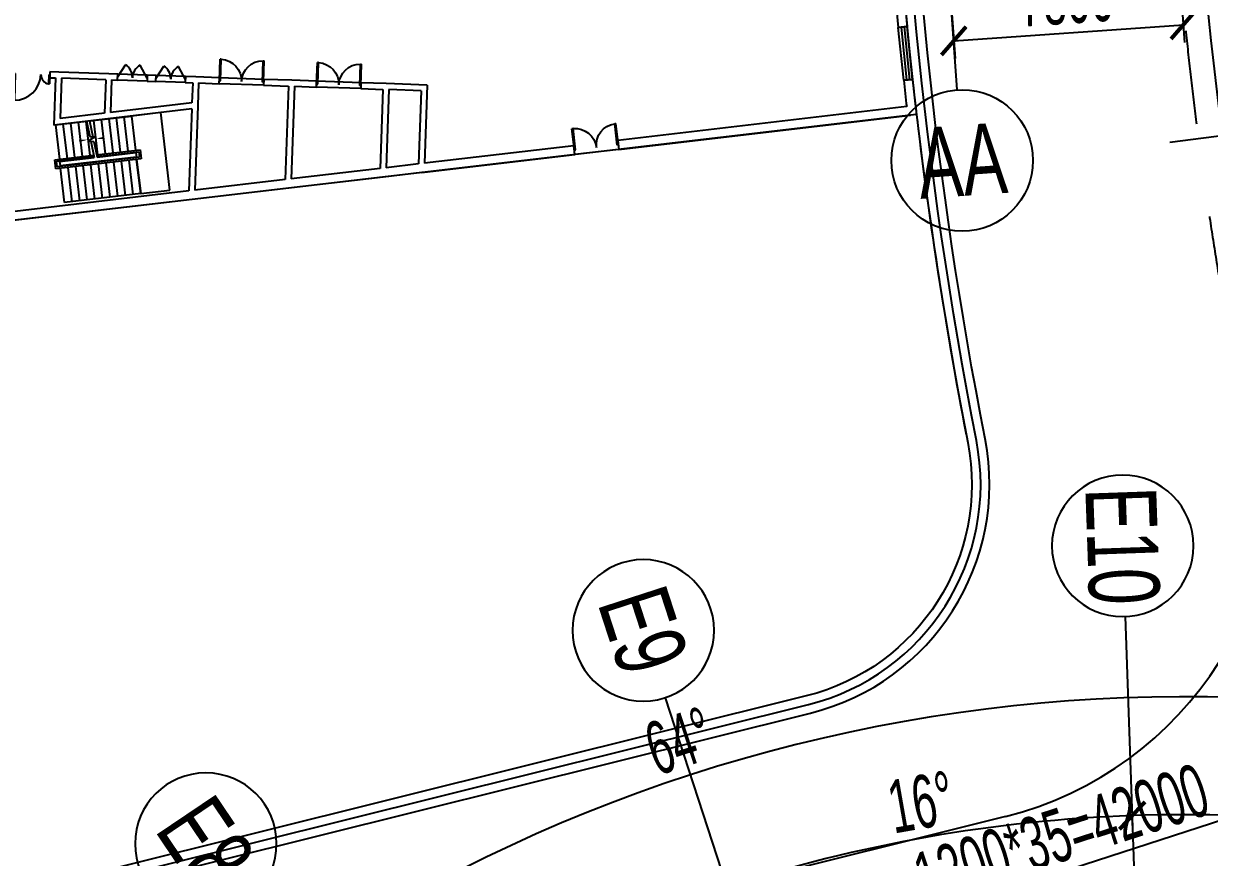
# Model space of a CAD drawing. Extents: x 1962160 to 37842216, y -162679 to 2997677.
# Drawn here: x 37436209 to 37476393, y 2714395 to 2742666 of the extents above; entities that cross this region are included whole.
import ezdxf
from ezdxf.enums import TextEntityAlignment as Align

# ---------------------------------------------------------------- set-up
doc = ezdxf.new("R2010")
doc.units = 0
doc.header["$LTSCALE"] = 1000
doc.linetypes.add('CENTER', pattern=[2, 1.25, -0.25, 0.25, -0.25])
doc.linetypes.add('CENTER2', pattern=[28.575, 19.05, -3.175, 3.175, -3.175])
doc.layers.get('0').update_dxf_attribs({"color": 8})
doc.layers.get('Defpoints').update_dxf_attribs({"color": 8})
for name, color, linetype in [('#标注', 8, 'Continuous'), ('#轴线', 8, 'CENTER2'), ('1-WIN-1', 8, 'Continuous'), ('A-FLOR', 8, 'Continuous'), ('A-GRID', 8, 'CENTER'), ('A-HATH', 8, 'Continuous'), ('DIM', 8, 'Continuous'), ('G-ACCS', 8, 'Continuous'), ('周边建筑', 8, 'Continuous')]:
    doc.layers.add(name, color=color, linetype=linetype)
doc.layers.add('A-X-CHEK', color=8, linetype='Continuous', plot=False)
doc.styles.add('#文字', font='jrs.shx', dxfattribs={"width": 0.7, "bigfont": 'hztxt.shx'})
doc.styles.add('JHZX', font='jrs.shx', dxfattribs={"width": 0.6, "bigfont": 'jhz.shx'})
doc.dimstyles.new('JZBZ-600', dxfattribs={"dimscale": 600, "dimtxt": 3, "dimasz": 1.5, "dimexe": 1, "dimexo": 1, "dimgap": 0.5, "dimtad": 1, "dimdec": 0, "dimdsep": 46, "dimtxsty": 'JHZX', "dimblk1": 'ARCHTICK', "dimblk2": 'ARCHTICK', "dimsah": 1, "dimcen": 0, "dimclrd": 1, "dimclre": 1, "dimclrt": 2, "dimadec": 1, "dimazin": 2, "dimtfac": 1, "dimtdec": 0, "dimtix": 1, "dimtmove": 0, "dimatfit": 3, "dimfxl": 1, "dimtolj": 1, "dimlwd": -1, "dimlwe": -1, "dimarcsym": 1})

# ---------------------------------------------------------------- blocks, each defined once
blk = doc.blocks.new('排水沟区域')
at = {"layer": 'A-HATH'}
h = blk.add_hatch(dxfattribs=at)
h.set_pattern_fill('ANSI37', color=256, scale=100)
h.set_pattern_definition([(45, (0, 0), (-112.2532015, 112.2532015), []), (135, (0, 0), (-112.2532015, -112.2532015), [])])
edge = h.paths.add_edge_path()
edge.add_arc((35513750, 2884299), 9000, -72, 12.0012, ccw=False)
edge.add_line((35516531, 2875739), (35487057, 2866162))
edge.add_arc((35496265, 2837821), 29800, 108, 138.2396)
edge.add_line((35474036, 2857668), (35473768, 2857893))
edge.add_arc((35496265, 2837821), 30150, 108, 138.26, ccw=False)
edge.add_line((35486948, 2866495), (35516423, 2876072))
edge.add_arc((35513750, 2884299), 8650, 288, 371.9)
edge.add_line((35522214, 2886082), (35522554, 2886170))
blk = doc.blocks.new('A$C58e34137')
at = {"layer": 'A-X-CHEK'}
blk.add_blockref('排水沟区域', (-35647973, -2918657), dxfattribs=at)
blk = doc.blocks.new('$WINLIB2D$00000001')
for points in [[(-0.5, 0.5), (-0.5, -0.5)], [(-0.5, 0.5), (0.5, 0.5)], [(0.5, -0.5), (0.5, 0.5)], [(0.5, 0.167), (-0.5, 0.167)], [(0.5, -0.167), (-0.5, -0.167)], [(-0.5, -0.5), (0.5, -0.5)]]:
    blk.add_lwpolyline(points)
blk = doc.blocks.new('$DorLib2D$00000225')
for p, q in [((0.475, -0.001), (0.475, 0.752)), ((0.475, 0.752), (0.5, 0.752)), ((0.5, -0.001), (0.5, 0.752)), ((-0.5, 0), (-0.5, 0.252)), ((-0.475, 0.252), (-0.5, 0.252)), ((-0.475, 0), (-0.475, 0.252)), ((-0.475, 0), (-0.5, 0)), ((0.475, -0.001), (0.5, -0.001))]:
    blk.add_line(p, q)
for centre, radius, start, end in [((0.505, -0.002), 0.755, 92.2493, 179.7238), ((-0.501, 0.003), 0.251, 359.7899, 84.0974)]:
    blk.add_arc(centre, radius, start, end)
blk = doc.blocks.new('$DorLib2D$00000002')
at = {"layer": '1-WIN-1'}
for p, q in [((-0.5, 0), (-0.5, 0.4875)), ((-0.475, 0.4875), (-0.5, 0.4875)), ((-0.475, 0), (-0.475, 0.4875)), ((0.475, 0), (0.475, 0.4875)), ((0.475, 0.4875), (0.5, 0.4875)), ((0.5, 0), (0.5, 0.4875)), ((-0.5, 0), (-0.475, 0)), ((0.5, 0), (0.475, 0))]:
    blk.add_line(p, q, dxfattribs=at)
for centre, start, end in [((-0.4875, 0), 0, 88.53072), ((0.4875, 0), 91.46928, 180)]:
    blk.add_arc(centre, 0.4875, start, end, dxfattribs=at)
blk = doc.blocks.new('$DorLib2D$00000231')
for p, q in [((-0.5, 0), (-0.25, 0.433)), ((0.5, 0), (0.25, 0.433))]:
    blk.add_line(p, q)
for centre, start, end in [((-0.5, 0), 0, 60), ((0.5, 0), 120, 180)]:
    blk.add_arc(centre, 0.5, start, end)
blk = doc.blocks.new('1234')
at = {"layer": '周边建筑'}
for p, q in [((-45058, 141184), (-64212, 201202)), ((-52575, 164739), (-54559, 170955)), ((-52310, 164897), (-54233, 170920)), ((-49412, 170064), (-50993, 169814)), ((-49246, 170293), (-49444, 170262)), ((-49444, 170262), (-49412, 170064)), ((-49199, 169997), (-49246, 170293)), ((-48933, 168317), (-49199, 169997)), ((-50978, 169768), (-52093, 169412)), ((-50435, 168064), (-50993, 169814)), ((-50978, 169768), (-50656, 168757)), ((-49381, 169866), (-50732, 169653)), ((-50270, 168207), (-50732, 169653)), ((-49146, 168385), (-49381, 169866)), ((-53503, 168962), (-52388, 169318)), ((-52437, 169470), (-52142, 169565)), ((-51549, 166689), (-52437, 169470)), ((-52361, 169431), (-52180, 169489)), ((-51510, 166764), (-52361, 169431)), ((-52331, 169336), (-52312, 169342)), ((-52169, 169388), (-52312, 169342)), ((-51522, 166865), (-52312, 169342)), ((-52180, 169489), (-51792, 168273)), ((-52150, 169394), (-52169, 169388)), ((-52169, 169388), (-51811, 168265)), ((-52142, 169565), (-51737, 168296)), ((-50899, 169520), (-52014, 169164)), ((-50820, 169272), (-51935, 168917)), ((-52712, 166485), (-53503, 168962)), ((-53424, 168714), (-52309, 169070)), ((-53345, 168467), (-52230, 168823)), ((-52252, 169088), (-52233, 169095)), ((-52173, 168841), (-52154, 168847)), ((-52071, 169146), (-52090, 169140)), ((-51992, 168899), (-52011, 168892)), ((-50741, 169025), (-51856, 168669)), ((-50662, 168777), (-51777, 168421)), ((-53266, 168219), (-52151, 168575)), ((-52094, 168593), (-52075, 168599)), ((-51913, 168651), (-51932, 168645)), ((-51834, 168403), (-51853, 168397)), ((-51290, 168487), (-51811, 168265)), ((-51275, 168385), (-51780, 168169)), ((-50583, 168529), (-51698, 168174)), ((-51118, 168373), (-51301, 168569)), ((-51301, 168569), (-51275, 168385)), ((-50656, 168757), (-51143, 168550)), ((-51143, 168550), (-51118, 168373)), ((-50625, 168662), (-51128, 168447)), ((-50625, 168662), (-50188, 167291)), ((-49146, 168385), (-50270, 168207)), ((-53187, 167971), (-52072, 168327)), ((-53108, 167724), (-51993, 168079)), ((-52015, 168345), (-51996, 168351)), ((-51936, 168098), (-51917, 168104)), ((-51780, 168169), (-51379, 166911)), ((-51755, 168155), (-51774, 168149)), ((-51762, 168177), (-51329, 166822)), ((-51706, 168201), (-51254, 166783)), ((-50504, 168282), (-51619, 167926)), ((-50425, 168034), (-51540, 167678)), ((-49563, 165332), (-50435, 168064)), ((-49115, 168187), (-50209, 168014)), ((-49363, 165364), (-50209, 168014)), ((-49115, 168187), (-49084, 167990)), ((-49084, 167990), (-48886, 168021)), ((-48927, 167002), (-49084, 167990)), ((-48886, 168021), (-48933, 168317)), ((-48730, 167033), (-48886, 168021)), ((-53029, 167476), (-51914, 167832)), ((-52949, 167228), (-51835, 167584)), ((-51857, 167850), (-51838, 167856)), ((-51778, 167602), (-51759, 167608)), ((-51676, 167908), (-51695, 167902)), ((-51597, 167660), (-51616, 167654)), ((-50346, 167786), (-51461, 167431)), ((-52870, 166981), (-51756, 167336)), ((-51699, 167355), (-51680, 167361)), ((-51518, 167412), (-51537, 167406)), ((-50267, 167539), (-51381, 167183)), ((-50188, 167291), (-51302, 166935)), ((-50188, 167291), (-51302, 166935)), ((-49884, 166338), (-50188, 167291)), ((-52791, 166733), (-51677, 167089)), ((-52712, 166485), (-51598, 166841)), ((-51598, 166841), (-52712, 166485)), ((-51620, 167107), (-51601, 167113)), ((-51254, 166783), (-51549, 166689)), ((-51360, 166917), (-51541, 166859)), ((-51541, 166859), (-51522, 166865)), ((-51329, 166822), (-51510, 166764)), ((-51439, 167165), (-51458, 167159)), ((-51360, 166917), (-51379, 166911)), ((-48730, 167033), (-48927, 167002)), ((-48927, 167002), (-48880, 166706)), ((-48683, 166737), (-48730, 167033)), ((-52712, 166485), (-52408, 165533)), ((-48880, 166706), (-48683, 166737)), ((-48724, 165718), (-48880, 166706)), ((-48526, 165749), (-48683, 166737)), ((-52408, 165533), (-49884, 166338)), ((-48526, 165749), (-48724, 165718)), ((-48724, 165718), (-48685, 165471)), ((-48472, 165404), (-48526, 165749)), ((-49563, 165332), (-52310, 164897)), ((-48654, 165274), (-49416, 165153)), ((-48685, 165471), (-49363, 165364)), ((-48654, 165274), (-48544, 164582)), ((-48346, 164614), (-48472, 165404)), ((-49416, 165153), (-52249, 164704)), ((-51575, 161606), (-52575, 164739)), ((-51311, 161765), (-52249, 164704)), ((-48544, 164582), (-48346, 164614)), ((-48309, 163101), (-48544, 164582)), ((-48112, 163132), (-48346, 164614)), ((-48112, 163132), (-48309, 163101)), ((-48309, 163101), (-48176, 162261)), ((-47963, 162194), (-48112, 163132)), ((-48176, 162261), (-51311, 161765)), ((-48145, 162064), (-51249, 161572)), ((-48145, 162064), (-48028, 161323)), ((-47830, 161354), (-47963, 162194)), ((-50591, 158522), (-51575, 161606)), ((-50327, 158681), (-51249, 161572)), ((-48028, 161323), (-47830, 161354)), ((-47793, 159841), (-48028, 161323)), ((-47596, 159873), (-47830, 161354)), ((-47596, 159873), (-47793, 159841)), ((-47793, 159841), (-47676, 159101)), ((-47463, 159033), (-47596, 159873)), ((-47676, 159101), (-50327, 158681)), ((-47645, 158903), (-50265, 158488)), ((-47472, 157817), (-47645, 158903)), ((-47244, 157650), (-47463, 159033)), ((-50191, 157270), (-50591, 158522)), ((-49927, 157428), (-50265, 158488)), ((-47472, 157817), (-49927, 157428)), ((-47244, 157650), (-49865, 157235)), ((-50191, 157270), (-48601, 152288)), ((-48316, 152379), (-49865, 157235)), ((-48601, 152288), (-48316, 152379)), ((-48145, 150859), (-48601, 152288)), ((-47860, 150950), (-48145, 150859)), ((-48145, 150859), (-45119, 141375)), ((-44863, 141561), (-47860, 150950)), ((-42282, 142353), (-42195, 142066)), ((-43917, 141543), (-44004, 141830)), ((-45119, 141375), (-45119, 141375)), ((-45058, 141184), (-45119, 141375))]:
    blk.add_line(p, q, dxfattribs=at)
for points, format in [([(900, 147897, -0.064248), (38411, 142825, 0.399227), (47734, 147881), (62644, 193769, 0.425761), (57411, 203559, 0.169589), (-81790, 195045, 0.425761), (-85791, 184690), (-65401, 140962, 0.399227), (-55531, 137079, -0.094987), (-900, 147897)], "xyb"), ([(3507, 147308, 0.011903), (-3507, 147308), (-3530, 148158, 0.090515), (-55644, 137357, -0.399227), (-65129, 141089), (-85519, 184817, -0.425761), (-81674, 194768, -0.086179), (-11230, 210901), (-9979, 203000), (9979, 203000), (11230, 210901, -0.055481), (57329, 203270, -0.425761), (62358, 193861), (47449, 147974, -0.399227), (38489, 143115, 0.059797), (3530, 148158), (3507, 147309)], "xyb"), ([(-53553, 204918, 0.035377), (-81906, 195322, 0.425761), (-86063, 184563), (-65672, 140835, 0.399227), (-55418, 136801, -0.08992), (-3864, 147549, -0.08992)], "xyb"), ([(-51613, 169702, 0, 0, 0), (-51258, 168587, 0, 80, 0), (-51349, 168873, 0, 0, 0)], "xyseb"), ([(-52947, 169276, 0, 0, 0), (-51965, 166199, 0, 0, 0), (-50631, 166625, 0, 0, 0), (-51178, 168339, 0, 80, 0), (-51087, 168054, 0, 0, 0)], "xyseb")]:
    blk.add_lwpolyline(points, format=format, dxfattribs=at)
for radius, start, end in [(148500, 91.64908, 106.5425), (148200, 91.60015, 106.54179), (148200, 107.2377, 107.66136), (148500, 107.237, 107.58425), (148200, 107.75799, 111.94639), (148200, 107.66136, 107.7)]:
    blk.add_arc((0, 0), radius, start, end, dxfattribs=at)
for name, p, xscale, yscale, zscale, rotation in [('$DorLib2D$00000225', (-49439, 170870), 1200, 1200, 200, 99.0000000000224), ('$DorLib2D$00000231', (-48907, 167512), 1000, 1000, 200, 279.0000000000198), ('$DorLib2D$00000231', (-48703, 166228), 1000, 1000, 200, 279.0000000000198), ('$DorLib2D$00000002', (-48328, 163857), -1500.000000000001, 1500.000000000001, 200, 279.000000000022), ('$DorLib2D$00000002', (-47812, 160598), -1500, 1500, 200, 279.0000000000207), ('$DorLib2D$00000002', (-48230, 151619), -1500, 1500, 300, 287.7000000314545), ('$WINLIB2D$00000001', (-43099, 141948), 1800, 300, -1800, 16.88974636892121)]:
    blk.add_blockref(name, p, dxfattribs=dict(at, xscale=xscale, yscale=yscale, zscale=zscale, rotation=rotation))
blk = doc.blocks.new('总体道路0521')
at = {"layer": 'G-ACCS'}
blk.add_line((35647828.335, 2918616.076), (35647775.12, 2918602.808), dxfattribs=at)
for centre, radius, start, end in [((35647972.511, 2918657.177), 138, 170.64528, 191.32527), ((35647825.432, 2918627.72), 12, 283.9999, 11.3253)]:
    blk.add_arc(centre, radius, start, end, dxfattribs=at)
blk = doc.blocks.new('A$C06ac024f')
at = {"xscale": 1000, "yscale": 1000, "zscale": 1000}
blk.add_blockref('总体道路0521', (-35647972511, -2918657177), dxfattribs=at)
at = {"layer": '周边建筑', "rotation": 78.99999965021681}
blk.add_blockref('1234', (0, 0), dxfattribs=at)
blk = doc.blocks.new('_ARCHTICK')
at = {"const_width": 0.15}
blk.add_lwpolyline([(-0.5, -0.5), (0.5, 0.5)], dxfattribs=at)
blk = doc.blocks.new('*D56')
at = {"layer": '#标注', "color": 1, "transparency": 16777216}
blk.add_arc((36642474, 2827488), 50128, 76, 92, dxfattribs=at)
at = {"layer": 'Defpoints', "color": 0, "transparency": 16777216}
for p in [(36640724, 2877586), (36650027, 2877044), (36654601, 2876127), (36642474, 2827488)]:
    blk.add_point(p, dxfattribs=at)
at = {"layer": '#标注', "color": 1, "transparency": 16777216, "xscale": 900, "yscale": 900, "zscale": 900}
for p, rotation in [((36640724, 2877586), 182.0000000000224), ((36654601, 2876127), 345.9999999999832)]:
    blk.add_blockref('_ARCHTICK', p, dxfattribs=dict(at, rotation=rotation))
at = {"layer": '#标注', "color": 2, "transparency": 16777216, "insert": (36647839, 2878535), "char_height": 1800, "attachment_point": 5, "rotation": 354, "style": 'JHZX'}
blk.add_mtext('\\A1;16°', dxfattribs=at)
blk = doc.blocks.new('*D57')
at = {"layer": '#标注', "color": 1, "transparency": 16777216}
blk.add_arc((36642474, 2827488), 50128, 92, 108, dxfattribs=at)
at = {"layer": 'Defpoints', "color": 0, "transparency": 16777216}
for p in [(36640724, 2877586), (36636075, 2877206), (36626983, 2875163), (36642474, 2827488)]:
    blk.add_point(p, dxfattribs=at)
at = {"layer": '#标注', "color": 1, "transparency": 16777216, "xscale": 900, "yscale": 900, "zscale": 900}
for p, rotation in [((36640724, 2877586), 2.000000000013616), ((36626983, 2875163), 197.9999999999927)]:
    blk.add_blockref('_ARCHTICK', p, dxfattribs=dict(at, rotation=rotation))
at = {"layer": '#标注', "color": 2, "transparency": 16777216, "insert": (36633561, 2878037), "char_height": 1800, "attachment_point": 5, "rotation": 10, "style": 'JHZX'}
blk.add_mtext('\\A1;16°', dxfattribs=at)
blk = doc.blocks.new('*D60')
at = {"layer": '#标注', "color": 1, "transparency": 16777216}
for p, q in [((36654746, 2876710), (36655714, 2880591)), ((36603614, 2860096), (36600549, 2862667))]:
    blk.add_line(p, q, dxfattribs=at)
blk.add_arc((36642474, 2827488), 54128, 76, 140, dxfattribs=at)
at = {"layer": 'Defpoints', "color": 0, "transparency": 16777216}
for p in [(36635565, 2881174), (36654601, 2876127), (36604073, 2859710), (36642474, 2827488)]:
    blk.add_point(p, dxfattribs=at)
at = {"layer": '#标注', "color": 1, "transparency": 16777216, "xscale": 900, "yscale": 900, "zscale": 900}
for p, rotation in [((36655568, 2880009), 345.9999999999815), ((36601009, 2862281), 229.9999999999982)]:
    blk.add_blockref('_ARCHTICK', p, dxfattribs=dict(at, rotation=rotation))
at = {"layer": '#标注', "color": 2, "transparency": 16777216, "insert": (36625376, 2880108), "char_height": 1800, "attachment_point": 5, "rotation": 18, "style": 'JHZX'}
blk.add_mtext('\\A1;64°', dxfattribs=at)
blk = doc.blocks.new('*D74')
at = {"layer": '#标注', "color": 1, "transparency": 16777216}
for p, q in [((36642178, 2908376), (36642498, 2903808)), ((36634397, 2907832), (36634717, 2903264)), ((36634675, 2903862), (36642456, 2904406))]:
    blk.add_line(p, q, dxfattribs=at)
at = {"layer": 'Defpoints', "color": 0, "transparency": 16777216}
for p in [(36642137, 2908975), (36634356, 2908431), (36642456, 2904406)]:
    blk.add_point(p, dxfattribs=at)
at = {"layer": '#标注', "color": 1, "transparency": 16777216, "xscale": 900, "yscale": 900, "zscale": 900}
for p, rotation in [((36642456, 2904406), 4.0000000000011), ((36634675, 2903862), 184.0000000000011)]:
    blk.add_blockref('_ARCHTICK', p, dxfattribs=dict(at, rotation=rotation))
at = {"layer": '#标注', "color": 2, "transparency": 16777216, "insert": (36638482, 2905331), "char_height": 1800, "attachment_point": 5, "rotation": 4, "style": 'JHZX'}
blk.add_mtext('\\A1;7800', dxfattribs=at)
blk = doc.blocks.new('*U246')
blk.add_line((20, 0), (0, 0))
blk.add_circle((24, 0), 4)
at = {"style": 'JHZX', "width": 0.75}
blk.add_attdef('AXES', text='', height=4, dxfattribs=at).set_placement((24, 0), align=Align.MIDDLE_CENTER)
blk = doc.blocks.new('*U247')
blk.add_line((0, -20), (0, 0))
blk.add_circle((0, -24), 4)
at = {"style": 'JHZX', "width": 0.75}
blk.add_attdef('AXES', text='', height=4, dxfattribs=at).set_placement((0, -24), align=Align.MIDDLE_CENTER)
blk = doc.blocks.new('DOTE-11')
at = {"layer": '#轴线'}
for p, q in [((36656172, 2902276), (36641995, 2900410)), ((36641511, 2855042), (36640724, 2877586))]:
    blk.add_line(p, q, dxfattribs=at)
for radius, end in [(146600, 183.99981), (138800, 210.18842)]:
    blk.add_arc((36780599, 2918657), radius, 324.5, end, dxfattribs=at)
blk = doc.blocks.new('*D343')
at = {"layer": '#标注', "color": 1, "ltscale": 10, "transparency": 16777216}
for p, q in [((37492443, 2718291), (37491535, 2721085)), ((37451776, 2707536), (37491720, 2720514)), ((37452498, 2705312), (37451590, 2708106))]:
    blk.add_line(p, q, dxfattribs=at)
at = {"layer": 'Defpoints', "color": 0, "ltscale": 10, "transparency": 16777216}
for p in [(37491720, 2720514), (37492628, 2717720), (37452684, 2704742)]:
    blk.add_point(p, dxfattribs=at)
at = {"layer": '#标注', "color": 1, "ltscale": 10, "transparency": 16777216, "xscale": 900, "yscale": 900, "zscale": 900}
for p, rotation in [((37491720, 2720514), 17.99999999933908), ((37451776, 2707536), 197.9999999993391)]:
    blk.add_blockref('_ARCHTICK', p, dxfattribs=dict(at, rotation=rotation))
at = {"layer": '#标注', "color": 2, "ltscale": 10, "transparency": 16777216, "insert": (37471377, 2715166), "char_height": 1800, "attachment_point": 5, "rotation": 18, "style": 'JHZX'}
blk.add_mtext('\\A1;1200*35=42000', dxfattribs=at)
blk = doc.blocks.new('ZW-5001')
at = {"layer": '#标注'}
ref = blk.add_blockref('*U247', (36633954.7, 2914167.3), dxfattribs=dict(at, xscale=600, yscale=600, rotation=3.998971414674728))
ref.add_attrib('AXES', 'AA', dxfattribs={"layer": '0', "height": 2400, "rotation": 3.99897, "style": '#文字', "width": 0.7}).set_placement((36634958.9, 2899802.4), align=Align.MIDDLE_CENTER)
ref = blk.add_blockref('*U246', (36640904, 2872343), dxfattribs=dict(at, xscale=-600, yscale=600, rotation=272.0001045293577))
ref.add_attrib('AXES', 'E10', dxfattribs={"layer": '0', "height": 2400, "rotation": 272.0001, "style": '#文字', "width": 0.7}).set_placement((36640401.4, 2886734.3), align=Align.MIDDLE_CENTER)
ref = blk.add_blockref('*U246', (36628602, 2870172.2), dxfattribs=dict(at, xscale=-600, yscale=600, rotation=287.9972897020647))
ref.add_attrib('AXES', 'E9', dxfattribs={"layer": '0', "height": 2400, "rotation": 287.99729, "style": '#文字', "width": 0.7}).set_placement((36624152.8, 2883867.6), align=Align.MIDDLE_CENTER)
ref = blk.add_blockref('*U246', (36617374.7, 2864695.1), dxfattribs=dict(at, xscale=-599.9999999999999, yscale=600, rotation=303.9944748747717))
ref.add_attrib('AXES', 'E8', dxfattribs={"layer": '0', "height": 2400, "rotation": 303.99448, "style": '#文字', "width": 0.7}).set_placement((36609323.5, 2876634.1), align=Align.MIDDLE_CENTER)
dim = blk.add_aligned_dim(p1=(36634355.6, 2908430.9), p2=(36642136.6, 2908975), distance=-4580, dimstyle='JZBZ-600', dxfattribs=at)
dim.commit()
dim.dimension.update_dxf_attribs({"geometry": '*D74', "text_midpoint": (36638481.9, 2905331.2)})
for base, p1, p2, picture, middle in [((36635564.7, 2881173.6), (36654600.8, 2876127.3), (36604073.3, 2859710), '*D60', (36625376.3, 2880108.4)), ((36650027.3, 2877044), (36654600.8, 2876127.3), (36640724.2, 2877585.8), '*D56', (36647838.9, 2878535.2)), ((36636075.2, 2877206.3), (36640724.2, 2877585.8), (36626983.2, 2875162.9), '*D57', (36633560.6, 2878036.6))]:
    dim = blk.add_angular_dim_3p(base=base, center=(36642473.7, 2827488.2), p1=p1, p2=p2, dimstyle='JZBZ-600', dxfattribs=at)
    dim.commit()
    dim.dimension.update_dxf_attribs({"geometry": picture, "text_midpoint": middle})
blk = doc.blocks.new('FDGFH')
at = {"layer": 'A-FLOR'}
blk.add_blockref('ZW-5001', (-36780599, -2918657), dxfattribs=at)
at = {"layer": 'A-GRID'}
blk.add_blockref('DOTE-11', (-36780599, -2918657), dxfattribs=at)

msp = doc.modelspace()

# ---------------------------------------------------------------- block references
at = {"layer": 'DIM', "ltscale": 10}
for name in ['A$C06ac024f', 'A$C58e34137']:
    msp.add_blockref(name, (37613657.1, 2756879.8), dxfattribs=at)
at = {"layer": 'DIM'}
msp.add_blockref('FDGFH', (37613657.1, 2756879.8), dxfattribs=at)

# ---------------------------------------------------------------- dimensions: what is measured, and where the dimension line sits
at = {"layer": '#标注', "ltscale": 10}
dim = msp.add_aligned_dim(p1=(37452683.6, 2704741.7), p2=(37492627.9, 2717720.4), distance=2937.8, text='1200*35=42000', dimstyle='JZBZ-600', dxfattribs=at)
dim.commit()
dim.dimension.update_dxf_attribs({"geometry": '*D343', "text_midpoint": (37471377.1, 2715166.3)})

doc.saveas('drawing.dxf')
